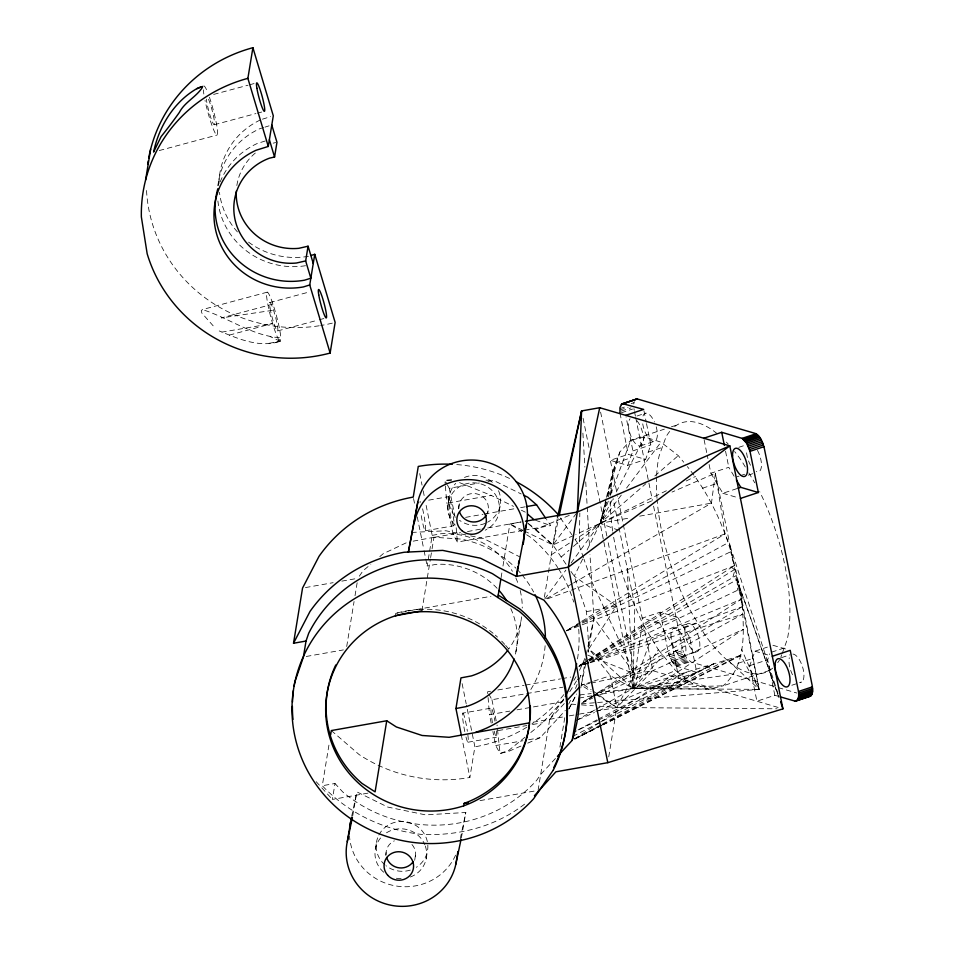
<?xml version="1.0" encoding="UTF-8"?>
<svg xmlns="http://www.w3.org/2000/svg" width="954" height="954" viewBox="0 0 954 954"><rect width="100%" height="100%" fill="white"/><g stroke="black" fill="none" stroke-linecap="round" stroke-linejoin="round"><path stroke-width="0.72" stroke-dasharray="4.77 3.58" d="M583.502 557.84L579.257 545.581L579.829 513.025M595.892 709.359L633.039 688.49L634.804 605.921L613.124 498.56M588.463 642.03L588.177 652.178L593.913 618.144L589.966 554.369M742.26 598.48L738.515 582.584L736.953 579.746L732.767 577.599L734.974 569.92L731.587 567.439M593.77 695.633L742.2 606.72L739.72 587.473L740.721 590.299L740.387 589.369M597.633 702.514L759.145 689.372L738.742 588.594L738.98 585.398L738.169 585.72L739.624 589.799L738.98 585.398M738.372 582.262C730.525 540.715 714.033 499.634 687.345 466.578M610.333 495.472L612.814 471.348L619.814 452.041L630.701 440.307L664.354 429.157M596.954 692.854L633.039 688.49L709.084 689.182L723.12 685.819C747.614 664.64 743.846 628.269 741.723 599.172L589.834 661.706M573.545 582.977L711.457 503.116L715.405 473.196L672.01 492.073M593.698 695.49L633.039 688.49L642.352 623.01L628.758 592.243A131.652 55.141 71.7 0 1 612.885 532.463M633.778 403.995L634.255 401.574M738.098 581.773L738.193 581.117M218.084 185.756L219.158 179.185M524.569 804.15C495.52 826.724 458.743 835.895 422.348 834.5C384.367 830.338 348.663 813.571 322.285 785.738L329.178 743.631M346.707 646.502L354.065 601.521M355.019 595.713L357.166 582.655M367.982 793.132L332.386 799.428L334.997 783.484L322.285 785.738M461.366 837.922L465.802 812.486L425.567 814.883L387.777 807.072L356.856 791.868L352.73 815.789M395.373 615.807L395.767 613.362L406.953 611.252M375.482 848.523L376.687 841.166M497.117 588.32A75.76 72.969 9.3 0 0 436.014 564.374L427.177 566.032L432.198 535.385L425.806 503.784M421.918 610.81L430.397 559.02M430.636 557.565L431.816 550.315M432.055 548.86L433.963 537.257L461.02 539.07A103.938 100.11 9.3 0 1 515.995 568.274M385.643 855.297L386.084 852.566M447.927 504.69L449.131 497.332M458.469 508.852L459.136 504.761M414.668 860.329L415.55 854.879M426.164 858.922L427.368 851.564M487.637 513.479L488.09 510.76M499.3 510.831L500.504 503.485M501.077 577.659L502.031 571.851M502.973 566.044L509.865 523.937L521.182 521.957L481.997 528.993M331.324 730.561L359.086 754.542A147.822 142.373 9.3 0 0 469.869 777.474L474.889 746.827L466.47 705.173M515.899 651.832L520.92 621.185M544.376 597.216L557.231 518.702M538.08 790.401L549.719 719.304L565.376 696.48M559.938 747.113L564.923 716.621L532.308 722.357M580.783 687.965L585.541 658.904M608.747 756.868L616.833 707.498L634.708 673.918L607.567 539.499M351.704 816.314L356.856 791.868M460.281 838.709L465.802 812.486M586.257 654.527L593.913 618.144L634.708 673.918L652.822 670.71L778.822 707.653M585.768 663.65L581.236 685.175L591.063 691.328M566.044 564.208L552.926 544.972L558.543 518.749M606.124 498.775L600.126 523.329L585.887 552.426M606.47 497.332L612.814 471.348M605.766 501.709L600.126 523.329L571.136 562.932M607.269 495.949L615.914 462.797L630.32 458.027M606.028 501.947L600.126 523.329L603.596 540.715M607.603 496.235L619.814 452.041M606.684 502.341L600.126 523.329L575.107 539.451M608.437 496.748L611.061 488.353L612.838 497.106M740.686 592.494L741.222 596.202M570.957 571.422L574.236 576.228L586.507 611.633L588.892 648.792L610.405 675.706L633.039 688.49L651.272 637.928L665.689 633.158M646.526 423.624L650.831 444.946L645.584 459.434L628.257 454.354L610.333 460.293L627.66 465.373L632.919 450.884L626.027 416.767M778.893 696.468L774.827 695.287L756.904 701.226L749.737 665.689L754.984 651.2L767.386 647.098M774.827 695.287L767.648 659.763L769.806 653.8M780.766 657.401L781.743 654.718M782.232 653.371L787.277 639.454A131.652 55.141 71.7 0 0 759.646 491.572M608.282 501.196L600.126 523.329L575.858 534.455M610.822 494.267L630.701 440.307L644.737 436.944L660.967 442.167L678.282 455.63L683.72 462.201M575.489 688.478L577.122 684.519M579.305 679.236L580.938 675.277L577.42 679.773M582.655 559.032L574.236 576.228L616.582 605.909L588.892 648.792L633.039 688.49L759.145 689.372L741.723 599.172M568.727 709.12L576.586 694.011M612.289 499.765L600.126 523.329L618.216 530.138M616.344 491.918L644.737 436.944M569.765 691.698L576.538 680.894M568.62 704.135L570.587 700.355M569.001 708.762L576.478 694.345M741.83 597.812L740.936 599.434L593.662 695.371M269.052 343.309L280.249 341.293L280.822 337.811A25.412 2.898 75 0 0 274.812 310.002L272.951 304.123A25.412 2.898 75 0 0 267.931 304.827A25.412 2.898 75 0 0 280.249 341.293C259.285 348.186 238.357 338.825 219.241 330.943M769.389 670.483L723.12 685.819L633.039 688.49L658.308 649.71L642.352 623.01M359.324 576.18L362.961 570.886L370.832 564.219M563.766 699.842L542.254 723.204L529.649 733.435M544.782 598.945L565.865 570.134M524.223 530.949L552.926 544.972L576.49 513.204M621.292 495.102L600.126 523.329L629.425 518.01M626.575 488.043L660.967 442.167M603.882 542.158L633.039 688.49L663.149 655.541M549.719 719.304L565.483 702.239M555.455 758.466L540.679 774.469L536.625 780.372A137.662 132.594 9.3 0 1 342.653 791.868L334.997 783.484M527.717 743.142L540.131 737.704L565.352 710.432M579.34 714.093L616.833 707.498L652.822 670.71L617.643 496.497M267.168 292.198L202.415 309.573L201.258 310.682L201.843 313.055L213.171 325.815M561.167 557.053L568.954 550.303M573.414 546.451L645.906 483.678M654.838 475.939L678.282 455.63M379.823 556.587L383.198 553.725L407.418 542.254M525.07 737.156L509.019 750.178L500.063 753.505L495.722 745.551L492.884 731.527M592.41 696.181L583.753 701.81L592.136 697.195M583.705 701.452L592.494 696.396M574.69 738.73L599.529 722.631M600.781 721.82L743.631 629.235L593.972 697.517M551.329 554.763L570.098 542.671M587.736 660.907L580.032 665.332L587.414 660.395M588.654 659.596L734.139 565.794L735.379 566.652M580.008 665.236L587.604 660.538M588.868 659.751L734.854 569.335M580.426 622.103L566.473 630.618L580.819 622.89M581.702 621.328L725.064 533.894L715.405 473.196L738.169 585.72M275.897 342.462L278.437 340.983L280.822 337.811C252.405 336.118 228.674 317.825 202.415 309.573M546.475 598.647L572.257 583.717M589.023 660.168L736.13 575.667M594.604 710.074L575.393 720.878L594.425 712.543M593.436 696.48L742.677 614.197L590.18 662.756M580.08 665.379L587.926 661.098M589.238 660.383L736.953 579.746L738.444 583.931M582.119 622.187L727.89 542.862M601.044 724.754L574.833 738.921L601.115 725.314M602.356 724.05L713.795 663.829L598.897 719.936M596.966 719.865L573.521 732.326L597.562 720.592M598.277 719.161L686.88 672.045L595.785 711.946M602.427 724.623L727.246 659.715L759.145 689.372L741.58 649.149M572.865 736.333L713.795 663.829M574.868 738.992L601.449 725.517M602.773 724.849L741.008 654.778M574.857 739.004L601.39 725.66M602.725 724.992L740.709 655.613L759.145 689.372M666.369 490.75L600.126 523.329L653.025 500.325M686.236 480.983L695.502 476.428M566.545 630.749L581.224 623.689M582.548 623.045L730.692 551.746L730.18 546.248L725.064 533.894L546.69 599.124M580.139 665.534L588.153 661.694M589.489 661.062L738.945 589.596M528.719 524.068L552.926 544.972L574.511 535.075M581.845 703.062L592.625 698.137M520.967 746.052L508.828 751.299L500.063 753.505L497.034 724.992M627.207 568.298L633.039 688.49L675.539 670.495L692.854 683.958L709.084 689.182M527.729 523.019L535.814 529.363L569.323 515.375M580.223 665.677L588.463 662.279M566.593 630.856L734.139 565.794L730.692 551.746M588.642 662.732L578.863 666.297L588.761 663.209M590.037 662.219L742.2 606.72M631.166 403.625L633.957 402.695M619.838 408.61L625.419 406.762M619.778 410.041L628.137 407.275M621.221 411.126L630.976 407.895M621.4 412.76L632.55 409.075M637.01 416.004L645.369 413.225M671.366 426.843L676.97 424.983M640.48 445.923L654.408 441.297M632.919 450.884L650.831 444.946M648.243 452.089L662.183 447.474M627.66 465.373L645.584 459.434M738.813 447.319L745.789 445.005M709.108 464.491L710.873 473.244L728.796 467.305L734.878 477.489L739.064 476.106M702.549 488.198L716.955 483.428M740.459 475.641L744.633 474.257M748.234 475.175L755.198 472.862M710.873 473.244L722.858 493.278L738.014 488.257M677.71 617.357L660.12 612.206L642.209 618.144L659.786 623.296L677.71 617.357L689.694 637.403L696.754 672.403L678.843 678.342L671.771 643.342L659.786 623.296M673.405 628.436L687.333 623.821M683.601 627.219L697.541 622.592M671.771 643.342L689.694 637.403M696.754 672.403L675.468 665.737L671.866 661.48L668.492 653.359L682.432 648.744L653.585 506.157M668.992 655.1L682.933 650.485L682.432 648.744M669.601 656.805L683.529 652.19L686.677 658.188L691.185 662.064L776.866 687.19M670.28 658.463L684.221 653.836M671.044 660.025L684.984 655.41M683.481 656.173L697.422 651.546M671.866 661.48L685.807 656.865M672.737 662.803L686.677 658.188M673.643 663.972L687.572 659.345M674.55 664.95L688.49 660.335M675.468 665.737L689.408 661.122M676.374 666.321L690.314 661.706M737.907 663.328L752.324 658.558M771.631 652.154L784.176 647.993M749.737 665.689L767.648 659.763M781.588 657.616L789.948 654.838M791.832 685.258L801.587 682.027M592.351 681.561L581.236 685.175L589.632 683.41M593.746 681.12L610.405 675.706L616.833 707.498L776.997 708.81M262.445 119.178L270.578 116.65M263.65 127.538L259.583 128.802A75.116 72.349 9.3 0 0 217.929 185.493M265.009 127.109L269.076 125.845M265.307 140.977L257.175 143.517A75.116 72.349 9.3 0 0 220.171 181.904M692.854 683.958L633.039 688.49L740.709 655.613M213.636 94.422L248.028 85.204M249.459 84.811L255.195 83.272M214.388 124.712L255.946 113.562M257.389 113.18L261.682 112.023M159.246 150.553L217.059 135.051M269.743 302.585L308.44 292.198M272.951 304.123L221.376 317.921L274.812 310.002M229.318 335.104L272.605 323.489L222.032 332.099M277.674 330.919L317.813 320.15M319.244 319.769L324.98 318.231M273.19 143.148L275.706 142.575M591.086 683.1L634.708 673.918L591.528 580.986L583.979 559.199M586.507 611.633L616.582 605.909M432.198 535.385L441.034 533.727A75.76 72.969 9.3 0 1 512.393 571.315M413.177 541.168L433.963 537.257M408.348 610.989L490.928 596.322M639.681 516.15L711.457 503.116M447.39 484.894L449.251 488.305L479.337 482.974M487.935 481.46L493.659 480.446L521.206 493.981M428.68 500.17L448.571 496.652M522.995 530.46L457.371 542.063L453.031 534.121L446.794 503.259L491.215 495.4L513.514 506.359M465.612 517.366L482.998 514.289M484.441 514.039L514.85 508.661M520.645 507.635L524.986 506.86M425.293 530.794L453.71 525.761A14.787 1.359 80 0 0 451.027 503.795A14.787 1.359 80 0 0 448.678 504.07A14.787 1.359 80 0 0 453.71 525.761M434.523 537.293L460.603 532.666M467.508 531.557L480.888 529.076M524.45 530.197L550.708 525.559L546.547 519.453M305.471 587.569L333.125 582.679M341.854 581.129L357.869 578.303M306.27 656.471L343.38 649.912M490.523 691.268L487.601 691.793L487.959 696.086M497.809 689.981L524.056 685.342M525.511 685.079L560.511 678.89M561.978 678.628L570.731 677.078M488.842 694.059L491.942 699.735L525.249 693.844M526.691 693.594L562.896 687.19M464.777 731.599A14.787 1.359 80 0 1 462.845 713.115L491.262 708.095M579.126 698.078L592.243 695.74M491.191 723.108L489.485 714.701L509.77 711.112M517.008 709.824L564.792 701.381M498.167 730.597L526.823 725.529M532.559 724.515L542.587 722.738M467.985 742.236L496.402 737.203M495.722 745.551L522.947 740.745M528.671 739.732L540.131 737.704M569.252 715.87L577.897 714.343M480.029 800.609L536.625 790.663M633.039 688.49L734.008 674.084M579.638 694.953L591.182 693.558M451.636 479.623L444.91 480.351L445.268 484.644M581.344 703.849L596.155 702.633M411.603 532.427L445.912 530.77L469.165 535.588M738.754 584.802L739.433 584.79M451.504 480.422L444.91 480.351L446.77 483.761M486.027 480.184L493.659 480.446M571.267 704.124L575.679 704.446M581.558 704.887L593.316 705.757M599.195 706.198L616.833 707.498L592.374 690.565M280.249 341.293L270.149 336.571M470.62 535.886L483.69 538.593L519.596 556.766M722.858 493.278L737.728 497.642M772.907 645.262L786.227 649.173M754.984 651.2L770.975 655.887M778.285 687.607L796.852 693.045M535.504 520.252L550.708 525.559M459.578 482.629L491.215 495.4M587.604 655.064L634.708 673.918M522.923 530.317L509.865 523.937L521.85 531.676M521.385 510.235L525.32 512.167M595.964 694.417L616.833 707.498M526.644 534.765L531.426 537.853A137.662 132.594 9.3 0 1 557.756 567.63M583.812 684.626L591.146 689.718M535.814 529.363L552.926 544.972M316.156 781.66L332.386 799.428M658.308 649.71L675.539 670.495M560.403 517.927L571.887 534.765M575.155 539.57L579.257 545.581M745.301 466.983L741.771 461.092A131.652 55.141 71.7 0 0 734.616 451.54M748.818 472.874L754.757 482.807M739.6 590.371L738.742 588.594M778.953 697.696L740.805 590.55L778.512 696.289M682.933 650.485L683.529 652.19M730.18 546.248L778.798 696.134M660.12 612.206L668.492 653.359M725.553 451.254L728.796 467.305M704.1 439.699L707.928 458.659M643.95 410.828L646.24 422.205M634.529 411.758L635.4 416.111M635.698 417.566L652.405 500.337M600.603 412.104L617.357 495.043M583.073 418.234L588.976 447.45M591.039 457.681L607.269 538.044M449.251 488.305L455.475 519.155M491.942 699.735L496.76 723.585M419.724 473.613L422.038 485.109M423.206 490.857L424.649 498.036M462.118 683.613L466.184 703.73M413.535 498.501L414.966 505.572M417.256 516.901L423.791 549.301M424.077 550.697L425.484 557.673M425.77 559.068L427.177 566.032M461.295 735.021L469.869 777.474M620.005 413.225L628.257 454.354M633.945 408.61L634.231 410.303M488.078 697.517L489.485 714.701M456.191 527.753L457.371 542.063M445.387 486.075L446.794 503.259M736.953 579.746L737.704 590.18M582.894 433.104L584.885 467.114M585.744 481.913L587.127 505.572M587.211 507.051L589.62 548.455M584.754 658.522A147.822 142.373 9.3 0 1 579.46 670.352M576.037 676.72A147.822 142.373 9.3 0 1 573.819 680.44M563.909 694.536A147.822 142.373 9.3 0 1 531.903 723.943M526.954 727.127A147.822 142.373 9.3 0 1 474.889 746.827M456.751 464.574A147.822 142.373 9.3 0 1 511.01 479.146M521.647 616.856A75.76 72.969 9.3 0 1 508.542 649.28M515.828 577.957A75.76 72.969 9.3 0 1 518.058 583.443M520.192 590.514A75.76 72.969 9.3 0 1 522.267 608.02M545.128 645.715A103.938 100.11 9.3 0 1 529.172 692.079M517.044 569.335A103.938 100.11 9.3 0 1 521.075 573.759M522.053 574.904A103.938 100.11 9.3 0 1 533.632 592.017M510.807 608.604A75.76 72.969 9.3 0 1 514.921 656.102M422.61 508.816A14.787 1.359 80 0 1 425.448 530.651A14.787 1.359 80 0 1 420.75 512.62M419.891 502.221A14.787 1.359 80 0 1 420.595 502.138M467.865 734.818A14.787 1.359 80 0 1 465.779 736.154M462.845 713.115A14.787 1.359 80 0 1 467.388 731.289M397.174 612.969A103.998 100.17 9.3 0 1 417.506 609.499M418.973 609.403A103.998 100.17 9.3 0 1 493.087 633.277M495.317 635.149A103.998 100.17 9.3 0 1 497.487 637.081M501.685 641.136A103.998 100.17 9.3 0 1 504.69 644.344M505.668 645.441A103.998 100.17 9.3 0 1 508.47 648.803M496.414 730.859A14.787 1.359 80 0 1 494.196 731.122M492.479 722.81A14.787 1.359 80 0 1 491.203 708.106A14.787 1.359 80 0 1 494.959 721.224M558.555 568.87A137.662 132.594 9.3 0 1 573.7 602.034M578.72 629.151A137.662 132.594 9.3 0 1 577.182 660.895M772.692 668.098A131.652 55.141 71.7 0 1 704.577 634.374L688.621 607.686A131.652 55.141 71.7 0 1 657.103 499.789M656.996 498.322A131.652 55.141 71.7 0 1 656.579 476.964M656.65 475.462A131.652 55.141 71.7 0 1 659.083 456.012L666.083 436.717A131.652 55.141 71.7 0 1 670.579 430.385M674.74 426.498A131.652 55.141 71.7 0 1 717.575 433.987M726.376 442.155A131.652 55.141 71.7 0 1 728.212 444.087M779.442 660.132A131.652 55.141 71.7 0 1 777.677 662.732M612.683 531.068A131.652 55.141 71.7 0 1 610.19 496.891M656.221 426.832A14.751 6.177 71.7 0 1 652.417 441.153A14.751 6.177 71.7 0 1 642.471 421.68M643.008 415.944A14.751 6.177 71.7 0 1 654.48 422.026M792.5 674.776A14.787 6.189 71.7 0 1 789.292 657.783M792.941 654.05A14.787 6.189 71.7 0 1 803.077 668.79A14.787 6.189 71.7 0 1 799.989 682.36M757.452 450.3A14.787 6.189 71.7 0 1 761.435 466.029A14.787 6.189 71.7 0 1 756.212 471.574M750.5 465.266A14.787 6.189 71.7 0 1 746.493 451.111M636.974 420.786A14.751 6.177 71.7 0 1 643.079 442.429A14.751 6.177 71.7 0 1 632.466 439.317A14.751 6.177 71.7 0 1 630.045 418.758M332.302 323.132A147.822 142.373 9.3 0 1 320.699 325.529M319.232 325.767A147.822 142.373 9.3 0 1 146.415 187.664M308.392 256.292A75.116 72.349 9.3 0 1 247.587 241.398M237.427 231.941A75.116 72.349 9.3 0 1 219.456 192.303M218.991 183.526A75.116 72.349 9.3 0 1 261.086 119.608M305.518 265.713A75.116 72.349 9.3 0 1 217.667 198.587M236.842 185.529A56.358 54.283 9.3 0 1 255.636 152.771M208.532 99.288A14.787 1.693 75 0 1 214.28 120.287A14.787 1.693 75 0 1 211.645 120.073A14.787 1.693 75 0 1 206.362 99.109M209.439 97.26A25.412 2.898 75 0 1 217.118 135.015A25.412 2.898 75 0 1 205.015 100.42M203.834 94.005A25.412 2.898 75 0 1 203.345 89.867M203.798 86.003A25.412 2.898 75 0 1 207.638 92.359M455.583 855.178A55.439 53.388 9.3 0 1 395.194 885.837A55.439 53.388 9.3 0 1 349.498 835.978M427.821 845.077A25.865 24.911 9.3 0 1 416.349 867.293M410.292 870.096A25.865 24.911 9.3 0 1 385.988 865.743M384.951 864.896A25.865 24.911 9.3 0 1 378.297 836.205M378.869 835.036A25.865 24.911 9.3 0 1 405.784 821.74A25.865 24.911 9.3 0 1 427.511 842.489M498.501 490.69A25.865 24.911 9.3 0 1 487.577 522.243M485.169 523.376A25.865 24.911 9.3 0 1 459.482 520.3M454.617 515.732A25.865 24.911 9.3 0 1 455.726 483.368M464.467 477.429A25.865 24.911 9.3 0 1 493.218 483.106M458.874 508.47A14.787 14.238 9.3 0 1 476.547 493.826A14.787 14.238 9.3 0 1 486.838 514.266M386.131 855.058A14.787 14.238 9.3 0 1 394.336 840.844M411.961 844.493A14.787 14.238 9.3 0 1 414.787 858.517M425.305 846.031A25.865 24.911 9.3 0 1 410.351 877.012M401.121 878.67A25.865 24.911 9.3 0 1 395.743 878.121M383.746 872.254A25.865 24.911 9.3 0 1 381.421 837.028M386.501 832.794A25.865 24.911 9.3 0 1 424.852 844.803M455.213 525.058A25.865 24.911 9.3 0 1 457.491 488.078A25.865 24.911 9.3 0 1 495.388 494.577A25.865 24.911 9.3 0 1 485.181 530.197M684.889 629.938A14.787 6.189 71.7 0 0 695.812 651.832A14.787 6.189 71.7 0 0 696.432 631.286A14.787 6.189 71.7 0 0 684.889 629.938M670.96 634.553A14.787 6.189 71.7 0 0 681.883 656.447A14.787 6.189 71.7 0 0 682.492 635.913A14.787 6.189 71.7 0 0 670.96 634.553M270.018 308.023A14.787 1.693 75 0 0 277.22 330.907A14.787 1.693 75 0 0 273.893 311.326A14.787 1.693 75 0 0 270.018 308.023"/><path stroke-width="1.43" d="M607.793 762.675L568.322 567.189L577.361 512.024L581.606 410.924L599.72 407.716L729.822 445.864L782.924 708.858L607.793 762.675L555.896 771.798L534.419 795.731M780.253 696.849L795.171 701.154C799.369 700.439 798.796 694.655 798.486 691.471L790.234 650.342L772.311 656.28M795.171 701.154L809.099 696.527C813.857 695.466 812.665 688.74 812.128 685.163L764.333 448.452C762.914 442.835 760.755 436.133 755.174 433.402L637.26 398.939L621.853 403.959L620.017 407.322L620.005 413.225M145.604 179.972L150.625 149.325M310.944 255.505L314.76 254.313L309.74 284.96L303.372 286.939A75.116 72.349 9.3 0 1 217.858 237.904A75.116 72.349 9.3 0 1 256.066 150.255L268.277 146.451L247.885 78.347L252.905 47.7A147.822 142.373 9.3 0 0 148.693 158.018M268.277 146.451L273.297 115.804L252.905 47.7M236.27 191.17A56.358 54.283 9.3 0 0 298.84 248.314L308.07 246.204L305.662 260.919L296.432 263.018A56.358 54.283 9.3 0 1 235.471 221.423A56.358 54.283 9.3 0 1 269.529 158.149L274.561 157.005L276.97 142.289L271.783 124.998M247.885 78.347A147.822 142.373 9.3 0 0 141.359 216.892L147.166 253.74A147.822 142.373 9.3 0 0 330.132 353.052L335.14 322.404L314.76 254.313M557.434 756.331L572.209 740.34C588.356 691.447 577.194 639.156 543.899 600.138L500.838 579.114L492.383 573.652A137.662 132.594 9.3 0 0 308.702 633.253L306.019 641.04L293.522 643.246L302.549 588.081L319.053 556.277A147.822 142.373 9.3 0 1 413.249 497.082L418.269 466.434A147.822 142.373 9.3 0 1 452.327 464.288M306.019 641.04L303.42 656.972L294.822 681.943A137.662 132.594 9.3 0 0 294.059 686.188M330.609 734.926L331.324 730.561L386.74 720.759L396.363 726.972L422.097 735.486L449.155 737.299L529.398 722.87M461.056 839.377L455.845 864.157A55.439 53.388 9.3 0 1 390.568 905.167A55.439 53.388 9.3 0 1 347.28 841.69L351.406 817.757M417.792 502.233L408.384 552.044L417.792 502.233A55.439 53.388 9.3 0 1 483.058 461.223A55.439 53.388 9.3 0 1 526.346 524.7L516.388 576.383L568.322 567.189L729.822 445.864L577.361 512.024L525.427 521.218M386.74 720.759L375.101 791.868L362.055 783.449A103.938 100.11 9.3 0 1 335.784 664.986M461.295 735.021L455.94 708.524L460.961 677.877L471.467 675.897A75.76 72.969 9.3 0 0 507.659 650.473M421.918 610.81L395.373 615.807A103.938 100.11 9.3 0 0 331.443 742.653A103.938 100.11 9.3 0 0 463.656 805.868L464.061 803.411A103.998 100.17 9.3 0 0 529.482 724.134M497.821 597.502L500.838 579.114M455.845 864.157L457.908 851.552M517.998 566.569L516.388 576.383L480.482 558.209L442.692 550.386L404.222 552.247A147.822 142.373 9.3 0 0 310.014 611.442L293.522 643.246M518.451 563.766L518.916 560.964M557.47 517.247L581.606 410.924L559.163 515.828M572.209 740.34L579.638 694.953M347.28 841.69L352.431 817.232M524.199 534.908L526.346 524.7M577.361 512.024L599.72 407.716M566.461 701.166L579.269 687.309M196.81 88.662C173.986 101.768 158.853 126.62 153.606 152.068L161.083 136.637A64.371 7.954 -54.2 0 0 179.316 112.489C184.682 102.114 196.142 97.093 202.391 87.398L201.33 86.671L196.81 88.662L202.63 86.444M636.485 399.022L621.245 404.496M621.853 403.959L637.26 398.939M625.741 415.348L643.664 409.409L622.557 403.637M703.802 438.232L721.725 432.293L742.105 438.375L746.612 443.216L749.999 451.337L758.358 492.502L740.435 498.441M742.105 438.375L756.045 433.76M743.011 438.959L756.951 434.344M743.929 439.746L757.87 435.131M744.847 440.736L758.788 436.109M745.742 441.893L759.682 437.278M746.612 443.216L760.553 438.601M747.435 444.671L761.375 440.056M748.198 446.245L762.139 441.619M748.89 447.891L762.818 443.276M749.486 449.608L763.427 444.981M749.999 451.337L763.927 446.722M738.014 488.257L740.769 487.339L758.358 492.502M798.486 691.471L812.414 686.856M798.653 693.117L812.593 688.49M798.713 694.667L812.641 690.04M798.641 696.098L812.581 691.471M798.462 697.386L812.403 692.771M798.164 698.507L812.092 693.892M797.747 699.461L811.687 694.846M797.234 700.2L811.174 695.585M795.934 701.059L810.566 696.122M455.94 708.524L466.446 706.544A75.76 72.969 9.3 0 0 514.111 658.94M526.429 506.61L536.565 504.809L545.712 518.237M464.061 803.411L468.414 802.648M808.276 696.396L809.099 696.527M523.829 495.281L527.765 497.213L536.565 504.809M498.226 595.046L519.787 608.962A137.662 132.594 9.3 0 1 553.737 767.588M527.514 514.063L534.121 519.775M736.357 479.945L740.769 487.339M782.924 708.858L780.634 701.786M308.07 246.204L313.258 263.507M269.374 139.701L274.561 157.005M305.662 260.919L310.849 278.21L304.481 280.202A75.116 72.349 9.3 0 1 217.81 188.749M309.74 284.96L330.132 353.052M721.725 432.293L724.372 445.423M292.997 719.376A137.662 132.594 9.3 0 1 292.389 706.413M292.473 702.061A137.662 132.594 9.3 0 1 293.427 690.469M516.341 481.83A147.822 142.373 9.3 0 1 557.947 514.325M528.349 693.296A103.938 100.11 9.3 0 1 475.7 732.302M535.003 594.652A103.938 100.11 9.3 0 1 545.402 638.405M499.014 590.395A75.76 72.969 9.3 0 1 506.61 600.686M395.373 615.807A103.998 100.17 9.3 0 1 524.235 680.107A103.998 100.17 9.3 0 1 463.656 805.868M530.281 705.59A103.998 100.17 9.3 0 1 529.983 719.876M576.657 663.71A137.662 132.594 9.3 0 1 565.376 696.48M147.727 163.921A147.822 142.373 9.3 0 1 148.18 160.964M414.573 521.85A55.439 53.388 9.3 0 1 479.85 480.828A55.439 53.388 9.3 0 1 523.138 544.317M349.641 827.583A55.439 53.388 9.3 0 1 350.5 822.074M486.206 515.339A14.787 14.238 9.3 0 1 459.613 512.131M413.07 861.832A14.787 14.238 9.3 0 1 386.632 857.491M553.332 770.033L533.62 798.76A137.662 132.594 9.3 0 1 349.057 817.542A137.662 132.594 9.3 0 1 311.386 641.505A137.662 132.594 9.3 0 1 489.378 592.04L519.381 611.419A137.662 132.594 9.3 0 1 553.332 770.033M775.042 665.236A14.787 6.189 71.7 0 0 786.048 686.975A14.787 6.189 71.7 0 0 786.49 666.25A14.787 6.189 71.7 0 0 775.042 665.236M732.553 455.726A14.787 6.189 71.7 0 0 744.048 476.559A14.787 6.189 71.7 0 0 743.524 454.915A14.787 6.189 71.7 0 0 732.553 455.726M318.755 294.953A14.787 1.693 75 0 0 325.958 317.837A14.787 1.693 75 0 0 322.619 298.256A14.787 1.693 75 0 0 318.755 294.953M256.888 88.257A14.787 1.693 75 0 0 264.079 111.213A14.787 1.693 75 0 0 260.8 91.739A14.787 1.693 75 0 0 256.888 88.257M461.831 530.591A14.787 14.238 9.3 0 0 486.075 523.019A14.787 14.238 9.3 0 0 466.9 506.455A14.787 14.238 9.3 0 0 461.831 530.591M387.67 875.212A14.787 14.238 9.3 0 0 412.784 870.775A14.787 14.238 9.3 0 0 395.993 851.958A14.787 14.238 9.3 0 0 387.67 875.212"/></g></svg>
